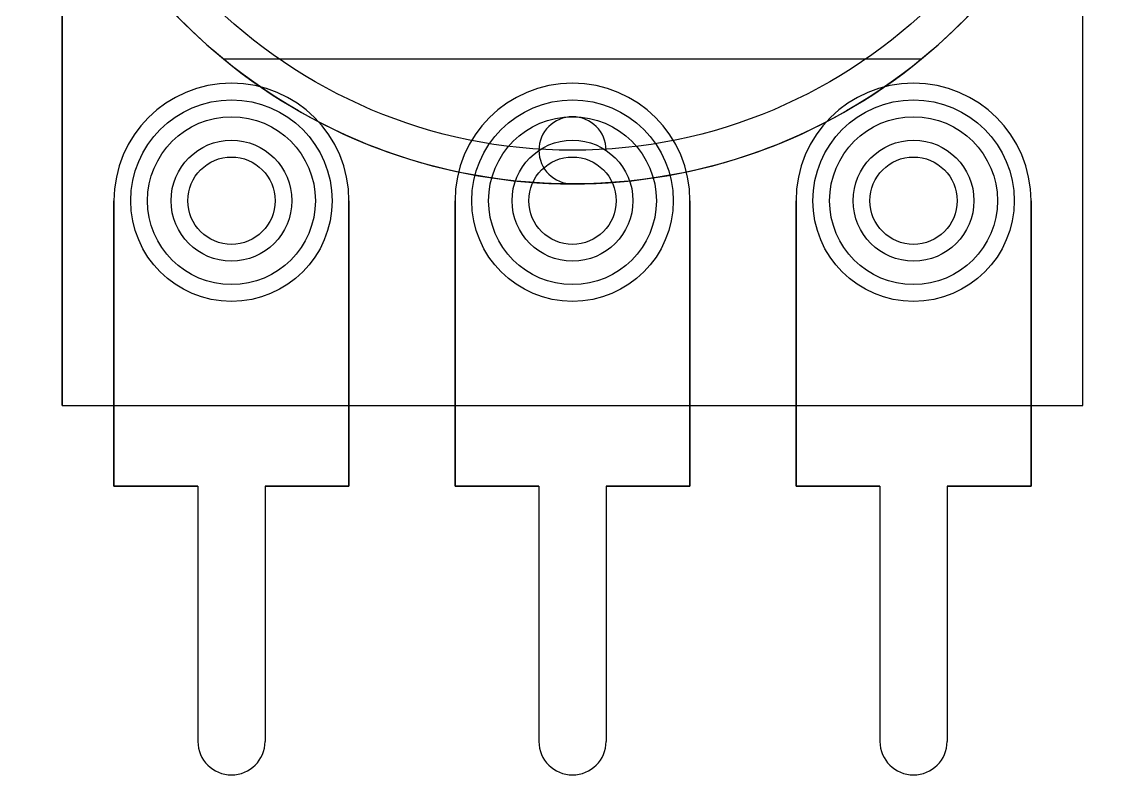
# Model space of a CAD drawing. Header units: millimetres. Extents: x -107 to 32, y -62 to 1.
# Drawn here: x -74.11 to -57.71, y -27.64 to -16.43 of the extents above; entities that cross this region are included whole.
import ezdxf

# ---------------------------------------------------------------- set-up
doc = ezdxf.new("R2010")
doc.units = ezdxf.units.MM
doc.layers.add('Part__Feature006', color=7, linetype='CONTINUOUS')

msp = doc.modelspace()

# ---------------------------------------------------------------- linework, layer by layer
at = {"layer": 'Part__Feature006'}
for p, q in [((-73.51, -22.14, -6), (-73.51, -14.4466, -6)), ((-73.51, -22.14, -6), (-73.51, -14.4466, -6)), ((-73.51, -14.4466, -4.75), (-73.51, -22.14, -4.75)), ((-73.51, -14.4466, -4.75), (-73.51, -22.14, -4.75)), ((-58.31, -22.14, -6), (-58.31, -14.4466, -6)), ((-58.31, -22.14, -6), (-58.31, -14.4466, -6)), ((-58.31, -22.14, -4.75), (-58.31, -14.4466, -4.75)), ((-58.31, -22.14, -4.75), (-58.31, -14.4466, -4.75)), ((-71.11, -16.9803, -6), (-60.71, -16.9803, -6)), ((-71.11, -16.9803, -8), (-71.11, -16.9803, -6)), ((-71.11, -16.9803, -8), (-60.71, -16.9803, -8)), ((-71.11, -16.9803, -8), (-60.71, -16.9803, -8)), ((-71.11, -16.9803, -8), (-71.11, -16.9803, -6)), ((-71.11, -16.9803, -6), (-60.71, -16.9803, -6)), ((-60.71, -16.9803, -6), (-60.71, -16.9803, -8)), ((-60.71, -16.9803, -6), (-60.71, -16.9803, -8)), ((-70.99, -18.44, -6.5), (-70.99, -18.44, -4.5)), ((-70.99, -18.44, -6.5), (-70.99, -18.44, -4.5)), ((-65.91, -18.44, -6.5), (-65.91, -18.44, -4.5)), ((-65.91, -18.44, -6.5), (-65.91, -18.44, -4.5)), ((-60.83, -18.44, -6.5), (-60.83, -18.44, -4.5)), ((-60.83, -18.44, -6.5), (-60.83, -18.44, -4.5)), ((-65.91, -18.84, -8), (-65.91, -18.84, -11.5)), ((-65.91, -18.84, -8), (-65.91, -18.84, -11.5)), ((-72.74, -23.34, -6.5), (-72.74, -19.09, -6.5)), ((-72.74, -19.09, -6), (-72.74, -22.14, -6)), ((-72.74, -19.09, -6), (-72.74, -19.09, -6.5)), ((-72.74, -23.34, -6.5), (-72.74, -19.09, -6.5)), ((-72.74, -19.09, -6), (-72.74, -19.09, -6.5)), ((-72.74, -19.09, -6), (-72.74, -22.14, -6)), ((-69.24, -19.09, -6.5), (-69.24, -23.34, -6.5)), ((-69.24, -19.09, -6.5), (-69.24, -23.34, -6.5)), ((-69.24, -19.09, -6), (-69.24, -19.09, -6.5)), ((-69.24, -22.14, -6), (-69.24, -19.09, -6)), ((-69.24, -19.09, -6), (-69.24, -19.09, -6.5)), ((-69.24, -22.14, -6), (-69.24, -19.09, -6)), ((-67.66, -23.34, -6.5), (-67.66, -19.09, -6.5)), ((-67.66, -19.09, -6), (-67.66, -19.09, -6.5)), ((-67.66, -19.09, -6), (-67.66, -22.14, -6)), ((-67.66, -19.09, -6), (-67.66, -19.09, -6.5)), ((-67.66, -23.34, -6.5), (-67.66, -19.09, -6.5)), ((-67.66, -19.09, -6), (-67.66, -22.14, -6)), ((-64.16, -19.09, -6.5), (-64.16, -23.34, -6.5)), ((-64.16, -19.09, -6.5), (-64.16, -23.34, -6.5)), ((-64.16, -19.09, -6), (-64.16, -19.09, -6.5)), ((-64.16, -22.14, -6), (-64.16, -19.09, -6)), ((-64.16, -19.09, -6), (-64.16, -19.09, -6.5)), ((-64.16, -22.14, -6), (-64.16, -19.09, -6)), ((-62.58, -23.34, -6.5), (-62.58, -19.09, -6.5)), ((-62.58, -19.09, -6), (-62.58, -22.14, -6)), ((-62.58, -19.09, -6), (-62.58, -19.09, -6.5)), ((-62.58, -23.34, -6.5), (-62.58, -19.09, -6.5)), ((-62.58, -19.09, -6), (-62.58, -19.09, -6.5)), ((-62.58, -19.09, -6), (-62.58, -22.14, -6)), ((-59.08, -19.09, -6.5), (-59.08, -23.34, -6.5)), ((-59.08, -19.09, -6.5), (-59.08, -23.34, -6.5)), ((-59.08, -19.09, -6), (-59.08, -19.09, -6.5)), ((-59.08, -22.14, -6), (-59.08, -19.09, -6)), ((-59.08, -19.09, -6), (-59.08, -19.09, -6.5)), ((-59.08, -22.14, -6), (-59.08, -19.09, -6)), ((-70.99, -20.59, -4.5), (-70.99, -20.59, -4.75)), ((-70.99, -20.59, -4.5), (-70.99, -20.59, -4.75)), ((-65.91, -20.59, -4.5), (-65.91, -20.59, -4.75)), ((-65.91, -20.59, -4.5), (-65.91, -20.59, -4.75)), ((-60.83, -20.59, -4.5), (-60.83, -20.59, -4.75)), ((-60.83, -20.59, -4.5), (-60.83, -20.59, -4.75)), ((-73.51, -22.14, -6), (-72.74, -22.14, -6)), ((-73.51, -22.14, -6), (-73.51, -22.14, -4.75)), ((-73.51, -22.14, -6), (-72.74, -22.14, -6)), ((-73.51, -22.14, -4.75), (-58.31, -22.14, -4.75)), ((-73.51, -22.14, -6), (-73.51, -22.14, -4.75)), ((-73.51, -22.14, -4.75), (-58.31, -22.14, -4.75)), ((-72.74, -22.14, -6), (-69.24, -22.14, -6)), ((-72.74, -22.14, -6), (-72.74, -23.34, -6)), ((-72.74, -22.14, -6), (-72.74, -23.34, -6)), ((-72.74, -22.14, -6), (-69.24, -22.14, -6)), ((-69.24, -23.34, -6), (-69.24, -22.14, -6)), ((-69.24, -23.34, -6), (-69.24, -22.14, -6)), ((-69.24, -22.14, -6), (-67.66, -22.14, -6)), ((-69.24, -22.14, -6), (-67.66, -22.14, -6)), ((-67.66, -22.14, -6), (-64.16, -22.14, -6)), ((-67.66, -22.14, -6), (-67.66, -23.34, -6)), ((-67.66, -22.14, -6), (-67.66, -23.34, -6)), ((-67.66, -22.14, -6), (-64.16, -22.14, -6)), ((-64.16, -23.34, -6), (-64.16, -22.14, -6)), ((-64.16, -23.34, -6), (-64.16, -22.14, -6)), ((-64.16, -22.14, -6), (-62.58, -22.14, -6)), ((-64.16, -22.14, -6), (-62.58, -22.14, -6)), ((-62.58, -22.14, -6), (-59.08, -22.14, -6)), ((-62.58, -22.14, -6), (-62.58, -23.34, -6)), ((-62.58, -22.14, -6), (-62.58, -23.34, -6)), ((-62.58, -22.14, -6), (-59.08, -22.14, -6)), ((-59.08, -23.34, -6), (-59.08, -22.14, -6)), ((-59.08, -23.34, -6), (-59.08, -22.14, -6)), ((-59.08, -22.14, -6), (-58.31, -22.14, -6)), ((-59.08, -22.14, -6), (-58.31, -22.14, -6)), ((-58.31, -22.14, -6), (-58.31, -22.14, -4.75)), ((-58.31, -22.14, -6), (-58.31, -22.14, -4.75)), ((-71.49, -23.34, -6.5), (-72.74, -23.34, -6.5)), ((-72.74, -23.34, -6), (-71.49, -23.34, -6)), ((-72.74, -23.34, -6), (-71.49, -23.34, -6)), ((-72.74, -23.34, -6), (-72.74, -23.34, -6.5)), ((-71.49, -23.34, -6.5), (-72.74, -23.34, -6.5)), ((-72.74, -23.34, -6), (-72.74, -23.34, -6.5)), ((-71.49, -23.34, -6.5), (-71.49, -27.14, -6.5)), ((-71.49, -23.34, -6), (-71.49, -27.14, -6)), ((-71.49, -23.34, -6), (-71.49, -27.14, -6)), ((-71.49, -23.34, -6.5), (-71.49, -23.34, -6)), ((-71.49, -23.34, -6.5), (-71.49, -27.14, -6.5)), ((-71.49, -23.34, -6.5), (-71.49, -23.34, -6)), ((-69.24, -23.34, -6.5), (-70.49, -23.34, -6.5)), ((-70.49, -23.34, -6.5), (-70.49, -27.14, -6.5)), ((-70.49, -23.34, -6), (-70.49, -27.14, -6)), ((-70.49, -23.34, -6), (-69.24, -23.34, -6)), ((-70.49, -23.34, -6.5), (-70.49, -27.14, -6.5)), ((-70.49, -23.34, -6), (-70.49, -23.34, -6.5)), ((-70.49, -23.34, -6), (-70.49, -27.14, -6)), ((-70.49, -23.34, -6), (-70.49, -23.34, -6.5)), ((-69.24, -23.34, -6.5), (-70.49, -23.34, -6.5)), ((-70.49, -23.34, -6), (-69.24, -23.34, -6)), ((-69.24, -23.34, -6), (-69.24, -23.34, -6.5)), ((-69.24, -23.34, -6), (-69.24, -23.34, -6.5)), ((-66.41, -23.34, -6.5), (-67.66, -23.34, -6.5)), ((-67.66, -23.34, -6), (-66.41, -23.34, -6)), ((-67.66, -23.34, -6), (-66.41, -23.34, -6)), ((-67.66, -23.34, -6), (-67.66, -23.34, -6.5)), ((-66.41, -23.34, -6.5), (-67.66, -23.34, -6.5)), ((-67.66, -23.34, -6), (-67.66, -23.34, -6.5)), ((-66.41, -23.34, -6.5), (-66.41, -27.14, -6.5)), ((-66.41, -23.34, -6), (-66.41, -27.14, -6)), ((-66.41, -23.34, -6), (-66.41, -27.14, -6)), ((-66.41, -23.34, -6.5), (-66.41, -23.34, -6)), ((-66.41, -23.34, -6.5), (-66.41, -27.14, -6.5)), ((-66.41, -23.34, -6.5), (-66.41, -23.34, -6)), ((-64.16, -23.34, -6.5), (-65.41, -23.34, -6.5)), ((-65.41, -23.34, -6.5), (-65.41, -27.14, -6.5)), ((-65.41, -23.34, -6), (-65.41, -27.14, -6)), ((-65.41, -23.34, -6), (-64.16, -23.34, -6)), ((-65.41, -23.34, -6.5), (-65.41, -27.14, -6.5)), ((-65.41, -23.34, -6), (-65.41, -23.34, -6.5)), ((-65.41, -23.34, -6), (-65.41, -27.14, -6)), ((-65.41, -23.34, -6), (-65.41, -23.34, -6.5)), ((-64.16, -23.34, -6.5), (-65.41, -23.34, -6.5)), ((-65.41, -23.34, -6), (-64.16, -23.34, -6)), ((-64.16, -23.34, -6), (-64.16, -23.34, -6.5)), ((-64.16, -23.34, -6), (-64.16, -23.34, -6.5)), ((-61.33, -23.34, -6.5), (-62.58, -23.34, -6.5)), ((-62.58, -23.34, -6), (-61.33, -23.34, -6)), ((-62.58, -23.34, -6), (-61.33, -23.34, -6)), ((-62.58, -23.34, -6), (-62.58, -23.34, -6.5)), ((-61.33, -23.34, -6.5), (-62.58, -23.34, -6.5)), ((-62.58, -23.34, -6), (-62.58, -23.34, -6.5)), ((-61.33, -23.34, -6.5), (-61.33, -27.14, -6.5)), ((-61.33, -23.34, -6), (-61.33, -27.14, -6)), ((-61.33, -23.34, -6), (-61.33, -27.14, -6)), ((-61.33, -23.34, -6.5), (-61.33, -23.34, -6)), ((-61.33, -23.34, -6.5), (-61.33, -27.14, -6.5)), ((-61.33, -23.34, -6.5), (-61.33, -23.34, -6)), ((-59.08, -23.34, -6.5), (-60.33, -23.34, -6.5)), ((-60.33, -23.34, -6.5), (-60.33, -27.14, -6.5)), ((-60.33, -23.34, -6), (-60.33, -27.14, -6)), ((-60.33, -23.34, -6), (-59.08, -23.34, -6)), ((-60.33, -23.34, -6.5), (-60.33, -27.14, -6.5)), ((-60.33, -23.34, -6), (-60.33, -23.34, -6.5)), ((-60.33, -23.34, -6), (-60.33, -27.14, -6)), ((-60.33, -23.34, -6), (-60.33, -23.34, -6.5)), ((-59.08, -23.34, -6.5), (-60.33, -23.34, -6.5)), ((-60.33, -23.34, -6), (-59.08, -23.34, -6)), ((-59.08, -23.34, -6), (-59.08, -23.34, -6.5)), ((-59.08, -23.34, -6), (-59.08, -23.34, -6.5)), ((-71.49, -27.14, -6), (-71.49, -27.14, -6.5)), ((-71.49, -27.14, -6), (-71.49, -27.14, -6.5)), ((-70.49, -27.14, -6.5), (-70.49, -27.14, -6)), ((-70.49, -27.14, -6.5), (-70.49, -27.14, -6)), ((-66.41, -27.14, -6), (-66.41, -27.14, -6.5)), ((-66.41, -27.14, -6), (-66.41, -27.14, -6.5)), ((-65.41, -27.14, -6.5), (-65.41, -27.14, -6)), ((-65.41, -27.14, -6.5), (-65.41, -27.14, -6)), ((-61.33, -27.14, -6), (-61.33, -27.14, -6.5)), ((-61.33, -27.14, -6), (-61.33, -27.14, -6.5)), ((-60.33, -27.14, -6.5), (-60.33, -27.14, -6)), ((-60.33, -27.14, -6.5), (-60.33, -27.14, -6)), ((-65.91, -27.64, -6.5), (-65.91, -27.64, -6)), ((-65.91, -27.64, -6.5), (-65.91, -27.64, -6))]:
    msp.add_line(p, q, dxfattribs=at)
for centre, radius in [((-65.91, -10.64), 8.2), ((-65.91, -10.64), 8.2), ((-65.91, -10.64), 7.7), ((-65.91, -10.64), 7.7), ((-70.99, -19.09), 1.5), ((-70.99, -19.09), 1.5), ((-70.99, -19.09), 1.5), ((-70.99, -19.09), 1.5), ((-65.91, -19.09), 1.5), ((-65.91, -19.09), 1.5), ((-65.91, -19.09), 1.5), ((-65.91, -19.09), 1.5), ((-60.83, -19.09), 1.5), ((-60.83, -19.09), 1.5), ((-60.83, -19.09), 1.5), ((-60.83, -19.09), 1.5), ((-70.99, -19.09), 1.25), ((-70.99, -19.09), 1.25), ((-65.91, -19.09), 1.25), ((-65.91, -19.09), 1.25), ((-60.83, -19.09), 1.25), ((-60.83, -19.09), 1.25), ((-70.99, -19.09), 0.9), ((-70.99, -19.09), 0.9), ((-65.91, -19.09), 0.9), ((-65.91, -19.09), 0.9), ((-60.83, -19.09), 0.9), ((-60.83, -19.09), 0.9), ((-70.99, -19.09), 0.65), ((-70.99, -19.09), 0.65), ((-70.99, -19.09), 0.65), ((-70.99, -19.09), 0.65), ((-65.91, -19.09), 0.65), ((-65.91, -19.09), 0.65), ((-65.91, -19.09), 0.65), ((-65.91, -19.09), 0.65), ((-60.83, -19.09), 0.65), ((-60.83, -19.09), 0.65), ((-60.83, -19.09), 0.65), ((-60.83, -19.09), 0.65)]:
    msp.add_circle(centre, radius, dxfattribs=at)
for centre, radius, start, end in [((-65.91, -10.64, -6), 8.2, -50.6433, -129.357), ((-65.91, -10.64, -6), 8.2, -50.6433, -129.357), ((-65.91, -10.64, -8), 8.2, -129.357, -90), ((-65.91, -10.64, -8), 8.2, -129.357, -90), ((-65.91, -10.64, -8), 8.2, -90, -50.6433), ((-65.91, -10.64, -8), 8.2, -90, -50.6433), ((-70.99, -19.09, -6.5), 1.75, 0, 180), ((-70.99, -19.09, -6), 1.75, 0, 180), ((-70.99, -19.09, -6.5), 1.75, 0, 180), ((-70.99, -19.09, -6), 1.75, 0, 180), ((-65.91, -19.09, -6.5), 1.75, 0, 180), ((-65.91, -19.09, -6), 1.75, 0, 180), ((-65.91, -19.09, -6.5), 1.75, 0, 180), ((-65.91, -19.09, -6), 1.75, 0, 180), ((-60.83, -19.09, -6.5), 1.75, 0, -180), ((-60.83, -19.09, -6), 1.75, 0, -180), ((-60.83, -19.09, -6.5), 1.75, 0, -180), ((-60.83, -19.09, -6), 1.75, 0, -180), ((-65.91, -18.34, -11.5), 0.5, 0, -90), ((-65.91, -18.34, -11.5), 0.5, 0, -90), ((-70.99, -18.19, -4.5), 0, -90, 0), ((-70.99, -18.19, -4.5), 0, -90, 0), ((-65.91, -18.19, -4.5), 0, -90, 0), ((-65.91, -18.19, -4.5), 0, -90, 0), ((-60.83, -18.19, -4.5), 0, -90, 0), ((-60.83, -18.19, -4.5), 0, -90, 0), ((-70.99, -20.34, -4.5), 0, -90, 0), ((-70.99, -20.34, -4.5), 0, -90, 0), ((-65.91, -20.34, -4.5), 0, -90, 0), ((-65.91, -20.34, -4.5), 0, -90, 0), ((-60.83, -20.34, -4.5), 0, -90, 0), ((-60.83, -20.34, -4.5), 0, -90, 0), ((-70.99, -27.14, -6.5), 0.5, 180, 0), ((-70.99, -27.14, -6.5), 0.5, 180, 0), ((-70.99, -27.14, -6), 0.5, 180, 0), ((-70.99, -27.14, -6), 0.5, 180, 0), ((-65.91, -27.14, -6.5), 0.5, 180, -90), ((-65.91, -27.14, -6.5), 0.5, 180, -90), ((-65.91, -27.14, -6), 0.5, 180, -90), ((-65.91, -27.14, -6), 0.5, 180, -90), ((-65.91, -27.14, -6), 0.5, -90, 0), ((-65.91, -27.14, -6.5), 0.5, -90, 0), ((-65.91, -27.14, -6.5), 0.5, -90, 0), ((-65.91, -27.14, -6), 0.5, -90, 0), ((-60.83, -27.14, -6.5), 0.5, 180, 0), ((-60.83, -27.14, -6.5), 0.5, 180, 0), ((-60.83, -27.14, -6), 0.5, 180, 0), ((-60.83, -27.14, -6), 0.5, 180, 0)]:
    msp.add_arc(centre, radius, start, end, dxfattribs=at)

doc.saveas('drawing.dxf')
